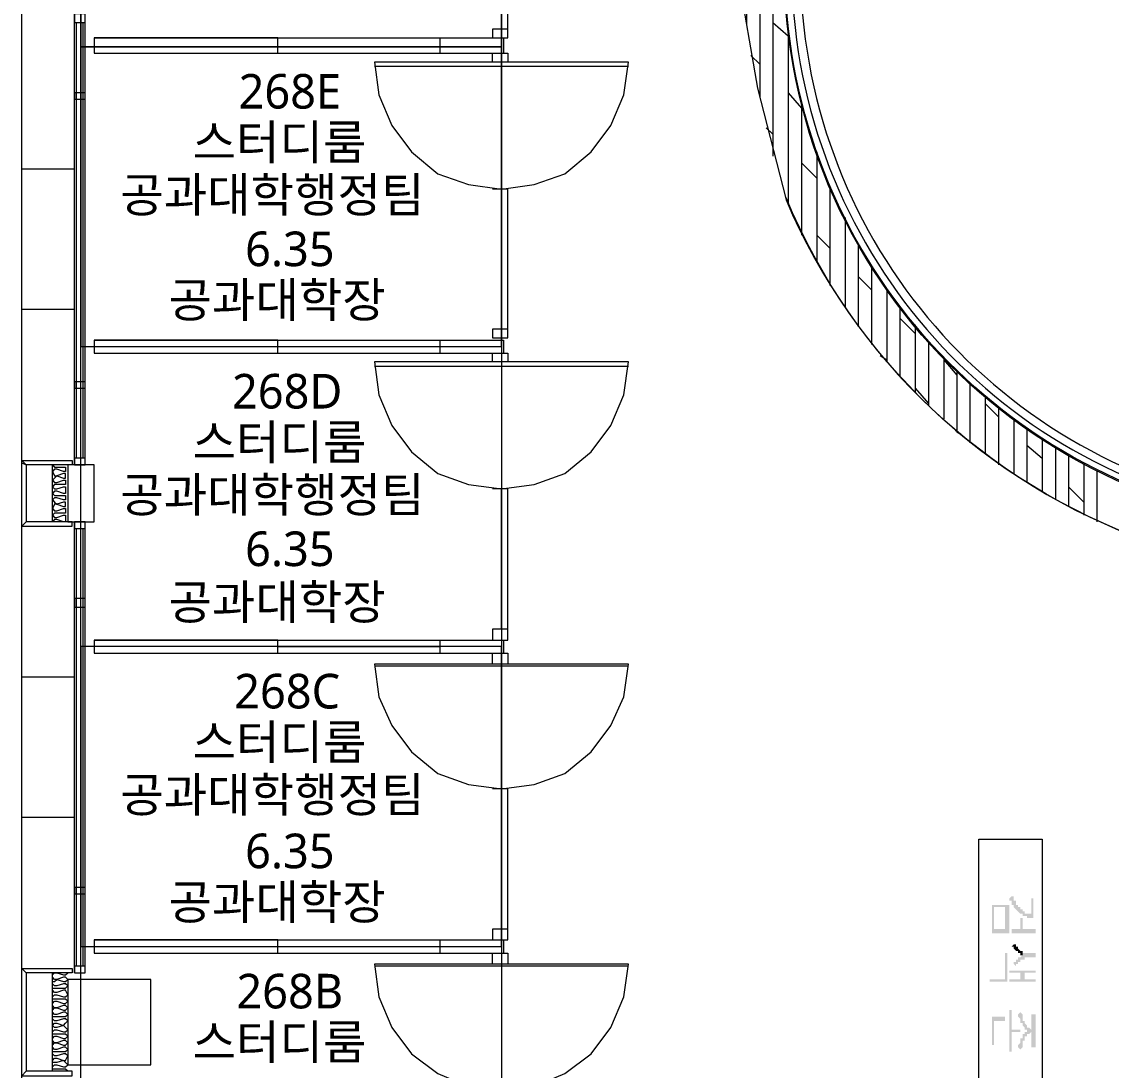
# Model space of a CAD drawing. Header units: millimetres. Extents: x -4020 to 126975, y -1911 to 106713.
# Drawn here: x 62020 to 69754, y 72134 to 79578 of the extents above; entities that cross this region are included whole.
import ezdxf

# ---------------------------------------------------------------- set-up
doc = ezdxf.new("R2010")
doc.units = ezdxf.units.MM
for name, color, linetype in [('PDF_문자', 7, 'Continuous'), ('PDF_솔리드 채우기', 7, 'Continuous'), ('PDF_형상', 7, 'Continuous')]:
    doc.layers.add(name, color=color, linetype=linetype)
doc.styles.add('PDF 맑은 고딕', font='malgun.ttf')

msp = doc.modelspace()

# ---------------------------------------------------------------- hatches: boundary and pattern name
at = {"layer": 'PDF_솔리드 채우기', "transparency": 33554559}
for points in [[(69201.7, 73214), (69201.7, 73353.9), (69186.1, 73353.9), (69186.1, 73245.1), (69186.1, 73245.1), (69170.6, 73245.1), (69170.6, 73245.1), (69170.6, 73245.1), (69155, 73245.1), (69155, 73245.1), (69139.5, 73245.1), (69139.5, 73260.6), (69139.5, 73260.6), (69124, 73260.6), (69124, 73260.6), (69124, 73276.2), (69108.4, 73276.2), (69108.4, 73276.2), (69108.4, 73291.7), (69092.9, 73291.7), (69092.9, 73291.7), (69092.9, 73307.2), (69077.3, 73307.2), (69077.3, 73307.2), (69077.3, 73322.8), (69077.3, 73322.8), (69077.3, 73338.3), (69061.8, 73338.3), (69061.8, 73338.3), (69061.8, 73353.9), (69061.8, 73353.9), (69061.8, 73369.4), (69046.2, 73369.4), (69046.2, 73369.4), (69030.7, 73353.9), (69030.7, 73353.9), (69030.7, 73353.9), (69030.7, 73338.3), (69046.2, 73338.3), (69046.2, 73322.8), (69046.2, 73322.8), (69046.2, 73322.8), (69046.2, 73307.2), (69061.8, 73307.2), (69061.8, 73307.2), (69061.8, 73291.7), (69061.8, 73291.7), (69077.3, 73276.2), (69077.3, 73276.2), (69077.3, 73276.2), (69092.9, 73260.6), (69092.9, 73260.6), (69092.9, 73260.6), (69092.9, 73260.6), (69108.4, 73245.1), (69108.4, 73245.1), (69108.4, 73245.1), (69124, 73245.1), (69124, 73229.5), (69124, 73229.5), (69139.5, 73229.5), (69139.5, 73229.5), (69155, 73229.5), (69155, 73214), (69155, 73214), (69170.6, 73214), (69170.6, 73214), (69186.1, 73214), (69186.1, 73214), (69186.1, 73214)], [(69030.7, 73105.2), (69030.7, 73307.2), (68906.3, 73307.2), (68921.9, 73291.7), (68999.6, 73291.7), (68999.6, 73136.2)], [(69030.7, 73105.2), (68999.6, 73136.2), (68921.9, 73136.2), (68921.9, 73291.7), (68906.3, 73307.2), (68906.3, 73105.2)], [(69217.2, 73105.2), (69217.2, 73136.2), (69124, 73136.2), (69124, 73214), (69108.4, 73214), (69108.4, 73136.2), (69046.2, 73136.2), (69046.2, 73105.2)], [(69124, 72965.3), (69124, 72980.8), (69124, 72980.8), (69108.4, 72980.8), (69108.4, 72980.8), (69108.4, 72980.8), (69092.9, 72996.3), (69092.9, 72996.3), (69092.9, 72996.3), (69092.9, 73011.9), (69077.3, 73011.9), (69077.3, 73011.9), (69077.3, 73027.4), (69061.8, 73027.4), (69061.8, 73027.4), (69046.2, 73011.9), (69046.2, 73011.9), (69061.8, 73011.9), (69061.8, 72996.3), (69061.8, 72996.3), (69061.8, 72996.3), (69077.3, 72980.8), (69077.3, 72980.8), (69092.9, 72980.8), (69092.9, 72980.8), (69092.9, 72965.3), (69092.9, 72965.3), (69108.4, 72965.3), (69108.4, 72949.7), (69124, 72949.7), (69124, 72949.7), (69124, 72949.7)], [(69015.2, 72763.2), (69015.2, 72965.3), (68999.6, 72965.3), (68999.6, 72778.7), (68890.8, 72778.7), (68890.8, 72763.2)], [(69217.2, 72934.2), (69217.2, 72965.3), (69170.6, 72965.3), (69170.6, 72965.3), (69170.6, 72965.3), (69155, 72965.3), (69155, 72965.3), (69139.5, 72965.3), (69139.5, 72965.3), (69124, 72965.3), (69124, 72949.7), (69124, 72949.7), (69124, 72949.7), (69108.4, 72934.2), (69108.4, 72934.2), (69108.4, 72934.2), (69092.9, 72934.2), (69092.9, 72918.6), (69092.9, 72918.6), (69077.3, 72918.6), (69077.3, 72903.1), (69077.3, 72903.1), (69061.8, 72903.1), (69061.8, 72887.5), (69061.8, 72887.5), (69061.8, 72887.5), (69077.3, 72872), (69077.3, 72872), (69077.3, 72872), (69077.3, 72887.5), (69092.9, 72887.5), (69092.9, 72887.5), (69092.9, 72903.1), (69108.4, 72903.1), (69108.4, 72903.1), (69108.4, 72918.6), (69124, 72918.6), (69124, 72918.6), (69124, 72918.6), (69139.5, 72918.6), (69139.5, 72934.2), (69139.5, 72934.2), (69155, 72934.2), (69155, 72934.2), (69170.6, 72934.2), (69170.6, 72934.2), (69170.6, 72934.2)], [(69217.2, 72825.4), (69217.2, 72840.9), (69030.7, 72840.9), (69030.7, 72825.4), (69108.4, 72825.4), (69108.4, 72778.7), (69139.5, 72825.4)], [(69217.2, 72763.2), (69217.2, 72778.7), (69139.5, 72778.7), (69139.5, 72825.4), (69108.4, 72778.7), (69030.7, 72778.7), (69030.7, 72763.2)], [(69108.4, 72405.6), (69108.4, 72421.2), (69046.2, 72421.2), (69046.2, 72561.1), (69030.7, 72561.1), (69030.7, 72265.7), (69046.2, 72265.7), (69046.2, 72405.6)], [(69155, 72436.7), (69155, 72452.3), (69155, 72452.3), (69139.5, 72467.8), (69139.5, 72467.8), (69139.5, 72467.8), (69139.5, 72483.4), (69139.5, 72483.4), (69124, 72483.4), (69124, 72498.9), (69124, 72498.9), (69124, 72514.5), (69124, 72514.5), (69124, 72514.5), (69124, 72530), (69124, 72530), (69108.4, 72545.5), (69108.4, 72545.5), (69092.9, 72530), (69092.9, 72530), (69092.9, 72530), (69092.9, 72514.5), (69092.9, 72514.5), (69108.4, 72498.9), (69108.4, 72498.9), (69108.4, 72498.9), (69108.4, 72483.4), (69108.4, 72483.4), (69108.4, 72467.8), (69124, 72467.8), (69124, 72467.8), (69124, 72452.3), (69124, 72452.3), (69139.5, 72436.7), (69139.5, 72436.7), (69139.5, 72421.2), (69139.5, 72421.2), (69155, 72421.2), (69155, 72421.2), (69155, 72405.6)], [(68999.6, 72483.4), (68999.6, 72514.5), (68906.3, 72514.5), (68906.3, 72312.4), (68921.9, 72312.4), (68921.9, 72483.4)], [(69217.2, 72296.8), (69217.2, 72530), (69186.1, 72530), (69186.1, 72421.2), (69186.1, 72421.2), (69186.1, 72421.2), (69170.6, 72436.7), (69170.6, 72436.7), (69170.6, 72436.7), (69155, 72436.7), (69155, 72405.6), (69155, 72405.6), (69155, 72405.6), (69155, 72405.6), (69139.5, 72405.6), (69139.5, 72390.1), (69139.5, 72390.1), (69124, 72390.1), (69124, 72374.6), (69124, 72374.6), (69124, 72359), (69124, 72359), (69108.4, 72359), (69108.4, 72343.5), (69108.4, 72343.5), (69108.4, 72343.5), (69108.4, 72327.9), (69108.4, 72327.9), (69092.9, 72312.4), (69092.9, 72312.4), (69092.9, 72312.4), (69092.9, 72296.8), (69092.9, 72296.8), (69108.4, 72281.3), (69108.4, 72281.3), (69108.4, 72281.3), (69124, 72296.8), (69124, 72296.8), (69124, 72312.4), (69124, 72312.4), (69124, 72327.9), (69124, 72327.9), (69124, 72343.5), (69124, 72343.5), (69139.5, 72343.5), (69139.5, 72359), (69139.5, 72359), (69139.5, 72359), (69139.5, 72374.6), (69155, 72374.6), (69155, 72374.6), (69155, 72390.1), (69170.6, 72390.1), (69170.6, 72390.1), (69170.6, 72390.1), (69186.1, 72405.6), (69186.1, 72405.6), (69186.1, 72296.8)]]:
    msp.add_hatch(color=256, dxfattribs=at).paths.add_polyline_path(points)

# ---------------------------------------------------------------- linework, layer by layer
at = {"layer": 'PDF_형상', "lineweight": 5}
for points in [[(68393.4, 49772.6), (68393.4, 51171.6), (62439.8, 51171.6), (62439.8, 56270.3), (68393.4, 56270.3), (68393.4, 57669.3), (62439.8, 57669.3), (62439.8, 64975.3), (62439.8, 68721.6), (62439.8, 79975.9), (62439.8, 87732.7), (71719.9, 87732.7), (74082.7, 87732.7), (80937.9, 87732.7), (80937.9, 79975.9), (80937.9, 64757.7), (74082.7, 64757.7), (74082.7, 62550.3), (73989.4, 61990.7), (73756.3, 61648.7), (73554.2, 61431.1), (73041.2, 61135.8), (72621.5, 61058), (72621.5, 46244)], [(62020, 42855.2), (62020, 86504.7)], [(67258.6, 85929.5), (67258.6, 79043.2)], [(67351.9, 85929.5), (67351.9, 78623.5)], [(67165.3, 83178.1), (67165.3, 79556.2)], [(65471, 79525.1), (65362.2, 79525.1), (65362.2, 79462.9), (65471, 79462.9), (65471, 80520), (65362.2, 80520)], [(65424.3, 79525.1), (65424.3, 80520)], [(62393.1, 76431.7), (62393.1, 79633.9)], [(62470.8, 76431.7), (62470.8, 79633.9)], [(62408.7, 76478.4), (62408.7, 79571.7)], [(62455.3, 76478.4), (62455.3, 79571.7)], [(67351.9, 79571.7), (67460.7, 79478.5)], [(67460.7, 79525.1), (67460.7, 78281.5)], [(62533, 79462.9), (65439.9, 79462.9), (65439.9, 79354.1)], [(64989.1, 79354.1), (64989.1, 79462.9)], [(62533, 79354.1), (65471, 79354.1), (65471, 79291.9)], [(63838.8, 79400.7), (64989.1, 79400.7)], [(65362.2, 79291.9), (65362.2, 79354.1)], [(67196.4, 79338.6), (67258.6, 79276.4)], [(66325.9, 79260.9), (64522.7, 79260.9)], [(67460.7, 79074.3), (67553.9, 78965.5)], [(67553.9, 78981), (67553.9, 78063.9)], [(67305.2, 78825.6), (67351.9, 78779)], [(67662.8, 78654.6), (67662.8, 77877.4)], [(67553.9, 78576.9), (67662.8, 78468.1)], [(62393.1, 78530.3), (62020, 78530.3)], [(65471, 77395.5), (65362.2, 77395.5), (65362.2, 77333.3), (65471, 77333.3), (65471, 78390.3), (65362.2, 78390.3)], [(65424.3, 77395.5), (65424.3, 78390.3)], [(67756, 78405.9), (67756, 77706.4)], [(67864.8, 78188.3), (67864.8, 77550.9)], [(67662.8, 78063.9), (67756, 77970.6)], [(67958.1, 78001.7), (67958.1, 77411)], [(68051.4, 77830.7), (68051.4, 77286.7)], [(67958.1, 77768.6), (68051.4, 77675.3)], [(68160.2, 77675.3), (68160.2, 77162.3)], [(62393.1, 77535.4), (62020, 77535.4)], [(68253.5, 77550.9), (68253.5, 77053.5)], [(68253.5, 77473.2), (68362.3, 77364.4)], [(68362.3, 77426.6), (68362.3, 76944.7)], [(62533, 77317.8), (65439.9, 77317.8), (65439.9, 77224.5)], [(63838.8, 77271.1), (64989.1, 77271.1)], [(64989.1, 77224.5), (64989.1, 77317.8)], [(68455.5, 77302.2), (68455.5, 76851.4)], [(62533, 77224.5), (65471, 77224.5), (65471, 77162.3)], [(65362.2, 77162.3), (65362.2, 77224.5)], [(68113.6, 77209), (68160.2, 77177.9)], [(68564.4, 77193.4), (68564.4, 76758.2)], [(66325.9, 77131.2), (64522.7, 77131.2)], [(68564.4, 77177.9), (68657.6, 77069)], [(68657.6, 77100.1), (68657.6, 76664.9), (68688.7, 76649.3)], [(68362.3, 76975.8), (68455.5, 76867)], [(68750.9, 77006.9), (68750.9, 76587.2)], [(68859.7, 76913.6), (68859.7, 76509.4)], [(68859.7, 76867), (68953, 76773.7)], [(68953, 76835.9), (68953, 76431.7)], [(69061.8, 76758.2), (69061.8, 76369.5)], [(69155, 76680.4), (69155, 76307.4)], [(69155, 76571.6), (69263.9, 76478.4)], [(69263.9, 76618.3), (69263.9, 76245.2)], [(69357.1, 76556.1), (69357.1, 76183)], [(69450.4, 76493.9), (69450.4, 76136.4)], [(69559.2, 76447.3), (69559.2, 76074.2)], [(69652.5, 76385.1), (69652.5, 76027.6)], [(65471, 75265.9), (65362.2, 75265.9), (65362.2, 75188.1), (65471, 75188.1), (65471, 76260.7), (65362.2, 76260.7)], [(65424.3, 75265.9), (65424.3, 76260.7)], [(69450.4, 76276.3), (69559.2, 76167.5)], [(62393.1, 72825.4), (62393.1, 76027.6)], [(62470.8, 72825.4), (62470.8, 76027.6)], [(62408.7, 72872), (62408.7, 75980.9)], [(62455.3, 72872), (62455.3, 75980.9)], [(62533, 75188.1), (65439.9, 75188.1), (65439.9, 75094.9)], [(64989.1, 75094.9), (64989.1, 75188.1)], [(62533, 75094.9), (65471, 75094.9), (65471, 75017.2)], [(63838.8, 75141.5), (64989.1, 75141.5)], [(65362.2, 75017.2), (65362.2, 75094.9)], [(66325.9, 75001.6), (64522.7, 75001.6)], [(62393.1, 74923.9), (62020, 74923.9)], [(65471, 73136.2), (65362.2, 73136.2), (65362.2, 73058.5), (65471, 73058.5), (65471, 74131.1), (65362.2, 74131.1)], [(65424.3, 73136.2), (65424.3, 74131.1)], [(62393.1, 73929), (62020, 73929)], [(62533, 73058.5), (65439.9, 73058.5), (65439.9, 72965.3)], [(63838.8, 73011.9), (64989.1, 73011.9)], [(64989.1, 72965.3), (64989.1, 73058.5)], [(62533, 72965.3), (65471, 72965.3), (65471, 72887.5)], [(65362.2, 72887.5), (65362.2, 72965.3)], [(66325.9, 72872), (64522.7, 72872)], [(62237.7, 72125.8), (62237.7, 72825.4)], [(62346.5, 72125.8), (62330.9, 72141.4), (62315.4, 72141.4), (62268.8, 72141.4), (62253.2, 72141.4), (62237.7, 72141.4), (62237.7, 72156.9), (62253.2, 72172.5), (62268.8, 72172.5), (62315.4, 72156.9), (62330.9, 72156.9), (62346.5, 72172.5), (62330.9, 72188), (62315.4, 72203.6), (62268.8, 72188), (62253.2, 72188), (62237.7, 72188), (62237.7, 72203.6), (62253.2, 72219.1), (62268.8, 72219.1), (62315.4, 72203.6), (62330.9, 72203.6), (62346.5, 72234.7), (62330.9, 72250.2), (62315.4, 72250.2), (62268.8, 72234.7), (62253.2, 72234.7), (62237.7, 72250.2), (62237.7, 72265.7), (62253.2, 72265.7), (62268.8, 72265.7), (62315.4, 72265.7), (62330.9, 72265.7), (62346.5, 72281.3), (62330.9, 72296.8), (62315.4, 72296.8), (62268.8, 72281.3), (62253.2, 72281.3), (62237.7, 72296.8), (62237.7, 72312.4), (62253.2, 72327.9), (62268.8, 72327.9), (62253.2, 72327.9), (62237.7, 72343.5), (62237.7, 72359), (62253.2, 72374.6), (62268.8, 72374.6), (62315.4, 72359), (62330.9, 72359), (62346.5, 72374.6), (62330.9, 72390.1), (62315.4, 72390.1), (62268.8, 72390.1), (62253.2, 72390.1), (62237.7, 72390.1), (62237.7, 72405.6), (62253.2, 72421.2), (62268.8, 72421.2), (62315.4, 72405.6), (62330.9, 72405.6), (62346.5, 72421.2), (62330.9, 72436.7), (62315.4, 72452.3), (62268.8, 72436.7), (62253.2, 72436.7), (62237.7, 72452.3), (62253.2, 72467.8), (62268.8, 72467.8), (62315.4, 72452.3), (62330.9, 72467.8), (62346.5, 72483.4), (62330.9, 72498.9), (62315.4, 72498.9), (62268.8, 72483.4), (62253.2, 72483.4), (62237.7, 72498.9), (62237.7, 72514.5), (62253.2, 72514.5), (62268.8, 72514.5), (62315.4, 72514.5), (62330.9, 72514.5), (62346.5, 72530), (62330.9, 72545.5), (62315.4, 72545.5), (62268.8, 72530), (62253.2, 72530), (62237.7, 72545.5), (62237.7, 72561.1), (62253.2, 72576.6), (62268.8, 72576.6), (62253.2, 72576.6), (62237.7, 72592.2), (62237.7, 72607.7), (62253.2, 72623.3), (62268.8, 72623.3), (62315.4, 72607.7), (62330.9, 72607.7), (62346.5, 72623.3), (62330.9, 72638.8), (62315.4, 72638.8), (62268.8, 72638.8), (62253.2, 72638.8), (62237.7, 72638.8), (62237.7, 72654.4), (62253.2, 72669.9), (62268.8, 72669.9), (62315.4, 72654.4), (62330.9, 72654.4), (62346.5, 72669.9), (62330.9, 72701), (62315.4, 72701), (62268.8, 72685.5), (62253.2, 72685.5), (62237.7, 72701), (62237.7, 72716.5), (62253.2, 72716.5), (62268.8, 72716.5), (62315.4, 72716.5), (62330.9, 72716.5), (62346.5, 72732.1), (62330.9, 72747.6), (62315.4, 72747.6), (62268.8, 72732.1), (62253.2, 72732.1), (62237.7, 72747.6), (62237.7, 72763.2), (62253.2, 72763.2), (62268.8, 72778.7), (62253.2, 72778.7), (62237.7, 72794.3), (62237.7, 72809.8), (62253.2, 72825.4), (62268.8, 72825.4), (62315.4, 72809.8), (62330.9, 72809.8), (62346.5, 72825.4)]]:
    msp.add_lwpolyline(points, dxfattribs=at)
for points in [[(80937.9, 87732.7), (80642.6, 87732.7), (76088, 87732.7), (69792.4, 87732.7), (63092.6, 87732.7), (62439.8, 87732.7), (62439.8, 83660), (65424.3, 83660), (65424.3, 81530.4), (65424.3, 79400.7), (65424.3, 77271.1), (65424.3, 75141.5), (65424.3, 73011.9), (65424.3, 70882.3), (65424.3, 68721.6), (70289.8, 68721.6), (70289.8, 66156.7), (68004.7, 66156.7), (68004.7, 64975.3), (70196.5, 64975.3), (70196.5, 64757.7), (74082.7, 64757.7), (80937.9, 64757.7), (80937.9, 79975.9)], [(62439.8, 81530.4), (62439.8, 79975.9), (62439.8, 79400.7), (65424.3, 79400.7), (65424.3, 81530.4)], [(62470.8, 79571.7), (62470.8, 79633.9), (62393.1, 79633.9), (62393.1, 79571.7)], [(63838.8, 79462.9), (62533, 79462.9), (62533, 79354.1), (63838.8, 79354.1)], [(62439.8, 79400.7), (62439.8, 77271.1), (65424.3, 77271.1), (65424.3, 75141.5), (62439.8, 75141.5), (62439.8, 73011.9), (65424.3, 73011.9), (65424.3, 70882.3), (62439.8, 70882.3), (62439.8, 68721.6), (65424.3, 68721.6), (65424.3, 70882.3), (62439.8, 70882.3), (62439.8, 73011.9), (65424.3, 73011.9), (65424.3, 75141.5), (62439.8, 75141.5), (62439.8, 77271.1), (65424.3, 77271.1), (65424.3, 79400.7)], [(64522.7, 79291.9), (64553.8, 79058.8), (64647.1, 78841.1), (64787, 78654.6), (64973.5, 78499.2), (65191.2, 78421.4), (65424.3, 78390.3), (65657.5, 78421.4), (65875.1, 78499.2), (66061.7, 78654.6), (66201.6, 78841.1), (66294.8, 79058.8), (66325.9, 79291.9)], [(62470.8, 79027.7), (62470.8, 79074.3), (62393.1, 79074.3), (62393.1, 79027.7)], [(63838.8, 77317.8), (62533, 77317.8), (62533, 77224.5), (63838.8, 77224.5)], [(64522.7, 77162.3), (64553.8, 76929.2), (64647.1, 76711.5), (64787, 76525), (64973.5, 76369.5), (65191.2, 76291.8), (65424.3, 76260.7), (65657.5, 76291.8), (65875.1, 76369.5), (66061.7, 76525), (66201.6, 76711.5), (66294.8, 76929.2), (66325.9, 77162.3)], [(62470.8, 76975.8), (62470.8, 77022.4), (62393.1, 77022.4), (62393.1, 76975.8)], [(62051.1, 76431.7), (62020, 76462.8), (62377.6, 76462.8), (62377.6, 76431.7)], [(62051.1, 76027.6), (62020, 75996.5), (62377.6, 75996.5), (62377.6, 76027.6), (62051.1, 76027.6), (62020, 75996.5), (62020, 76447.3), (62051.1, 76431.7)], [(62268.8, 76416.2), (62315.4, 76416.2), (62330.9, 76416.2), (62330.9, 76400.6), (62330.9, 76385.1), (62315.4, 76385.1), (62268.8, 76400.6), (62253.2, 76400.6), (62237.7, 76385.1), (62253.2, 76354), (62268.8, 76354), (62253.2, 76338.5), (62237.7, 76322.9), (62253.2, 76307.4), (62268.8, 76307.4), (62315.4, 76322.9), (62330.9, 76322.9), (62330.9, 76307.4), (62330.9, 76291.8), (62315.4, 76291.8), (62268.8, 76291.8), (62253.2, 76291.8), (62237.7, 76276.3), (62253.2, 76260.7), (62268.8, 76260.7), (62315.4, 76276.3), (62330.9, 76276.3), (62330.9, 76260.7), (62330.9, 76245.2), (62330.9, 76229.6), (62315.4, 76229.6), (62268.8, 76245.2), (62253.2, 76245.2), (62237.7, 76229.6), (62253.2, 76214.1), (62268.8, 76214.1), (62315.4, 76214.1), (62330.9, 76214.1), (62330.9, 76198.5), (62330.9, 76183), (62315.4, 76183), (62268.8, 76198.5), (62253.2, 76198.5), (62237.7, 76183), (62253.2, 76167.5), (62268.8, 76151.9), (62253.2, 76151.9), (62237.7, 76120.8), (62253.2, 76105.3), (62268.8, 76105.3), (62315.4, 76120.8), (62330.9, 76120.8), (62330.9, 76105.3), (62330.9, 76089.7), (62315.4, 76089.7), (62268.8, 76089.7), (62253.2, 76089.7), (62237.7, 76074.2), (62253.2, 76058.6), (62268.8, 76058.6), (62315.4, 76074.2), (62330.9, 76074.2), (62330.9, 76058.6), (62330.9, 76043.1), (62330.9, 76027.6), (62315.4, 76027.6), (62268.8, 76043.1), (62253.2, 76043.1), (62237.7, 76027.6), (62237.7, 76431.7), (62253.2, 76416.2)], [(62346.5, 76027.6), (62533, 76027.6), (62533, 76431.7), (62346.5, 76431.7)], [(62470.8, 76431.7), (62470.8, 76478.4), (62393.1, 76478.4), (62393.1, 76431.7)], [(62268.8, 76354), (62315.4, 76338.5), (62330.9, 76338.5), (62330.9, 76354), (62330.9, 76369.5), (62315.4, 76369.5)], [(62268.8, 76151.9), (62315.4, 76136.4), (62330.9, 76136.4), (62330.9, 76151.9), (62330.9, 76167.5), (62315.4, 76167.5)], [(62470.8, 75980.9), (62470.8, 76027.6), (62393.1, 76027.6), (62393.1, 75980.9)], [(62470.8, 75421.3), (62470.8, 75483.5), (62393.1, 75483.5), (62393.1, 75421.3)], [(63838.8, 75188.1), (62533, 75188.1), (62533, 75094.9), (63838.8, 75094.9)], [(64522.7, 75017.2), (64553.8, 74784), (64647.1, 74581.9), (64787, 74395.4), (64973.5, 74239.9), (65191.2, 74162.2), (65424.3, 74131.1), (65657.5, 74162.2), (65875.1, 74239.9), (66061.7, 74395.4), (66201.6, 74581.9), (66294.8, 74784), (66325.9, 75017.2)], [(69263.9, 73773.6), (69263.9, 71768.3), (68813.1, 71768.3), (68813.1, 73773.6)], [(62470.8, 73385), (62470.8, 73431.6), (62393.1, 73431.6), (62393.1, 73385)], [(63838.8, 73058.5), (62533, 73058.5), (62533, 72965.3), (63838.8, 72965.3)], [(62051.1, 72125.8), (62020, 72094.8), (62377.6, 72094.8), (62377.6, 72125.8), (62051.1, 72125.8), (62020, 72094.8), (62020, 72856.4), (62051.1, 72825.4)], [(62051.1, 72825.4), (62020, 72856.4), (62377.6, 72856.4), (62377.6, 72825.4)], [(62470.8, 72825.4), (62470.8, 72872), (62393.1, 72872), (62393.1, 72825.4)], [(64522.7, 72887.5), (64553.8, 72654.4), (64647.1, 72436.7), (64787, 72250.2), (64973.5, 72110.3), (65191.2, 72017), (65424.3, 71985.9), (65657.5, 72017), (65875.1, 72110.3), (66061.7, 72250.2), (66201.6, 72436.7), (66294.8, 72654.4), (66325.9, 72887.5)], [(62268.8, 72778.7), (62315.4, 72763.2), (62330.9, 72763.2), (62346.5, 72778.7), (62330.9, 72794.3), (62315.4, 72794.3)], [(62937.2, 72778.7), (62346.5, 72778.7), (62346.5, 72172.5), (62937.2, 72172.5)], [(62268.8, 72576.6), (62315.4, 72561.1), (62330.9, 72561.1), (62346.5, 72576.6), (62330.9, 72592.2), (62315.4, 72592.2)], [(62268.8, 72327.9), (62315.4, 72312.4), (62330.9, 72312.4), (62346.5, 72327.9), (62330.9, 72343.5), (62315.4, 72343.5)]]:
    msp.add_lwpolyline(points, close=True, dxfattribs=at)
for points in [[(65439.9, 85929.5, -0.431498), (67149.8, 83162.6), (67056.5, 82354.2), (67009.9, 81530.4), (67025.4, 80722), (67103.2, 79913.7), (67243.1, 79105.4), (67445.1, 78312.6, 0.438081), (73554.2, 76136.4, -0.548105), (76616.5, 73742.5), (76616.5, 72872), (77595.8, 72872), (80440.5, 72872), (80440.5, 72778.7), (77595.8, 72778.7)], [(73554.2, 76587.2), (73554.2, 76151.9, -0.44247), (67445.1, 78328.2)]]:
    msp.add_lwpolyline(points, format="xyb", dxfattribs=at)
msp.add_lwpolyline([(70725.1, 83908.7), (70740.6, 83815.4, 0.831774), (70740.6, 76136.4), (70725.1, 76043.1, -0.835723)], format="xyb", close=True, dxfattribs=at)
msp.add_circle((71441.7, 79976.6), 4009, dxfattribs=at)
msp.add_arc((71442.5, 79975.9), 3957.6, 100.90239, -100.90239, dxfattribs=at)

# ---------------------------------------------------------------- texts
at = {"layer": 'PDF_문자', "char_height": 245.8, "attachment_point": 4, "style": 'PDF 맑은 고딕'}
for s, insert in [('268E', (63559, 79082.4)), ('스터디룸', (63232.4, 78709.3)), ('공과대학행정팀', (62719.4, 78336.2)), ('6.35', (63605.5, 77963.1)), ('공과대학장', (63061.4, 77590)), ('268D', (63512.5, 76952.9)), ('스터디룸', (63232.4, 76579.8)), ('공과대학행정팀', (62719.4, 76206.7)), ('6.35', (63605.5, 75833.6)), ('공과대학장', (63061.4, 75445.1)), ('268C', (63527.9, 74823.3)), ('스터디룸', (63232.4, 74450.2)), ('공과대학행정팀', (62719.4, 74077.1)), ('6.35', (63605.5, 73688.3)), ('공과대학장', (63061.4, 73315.2)), ('268B', (63543.6, 72693.5)), ('스터디룸', (63232.4, 72320.4))]:
    msp.add_mtext(s, dxfattribs=dict(at, insert=insert))

doc.saveas('drawing.dxf')
